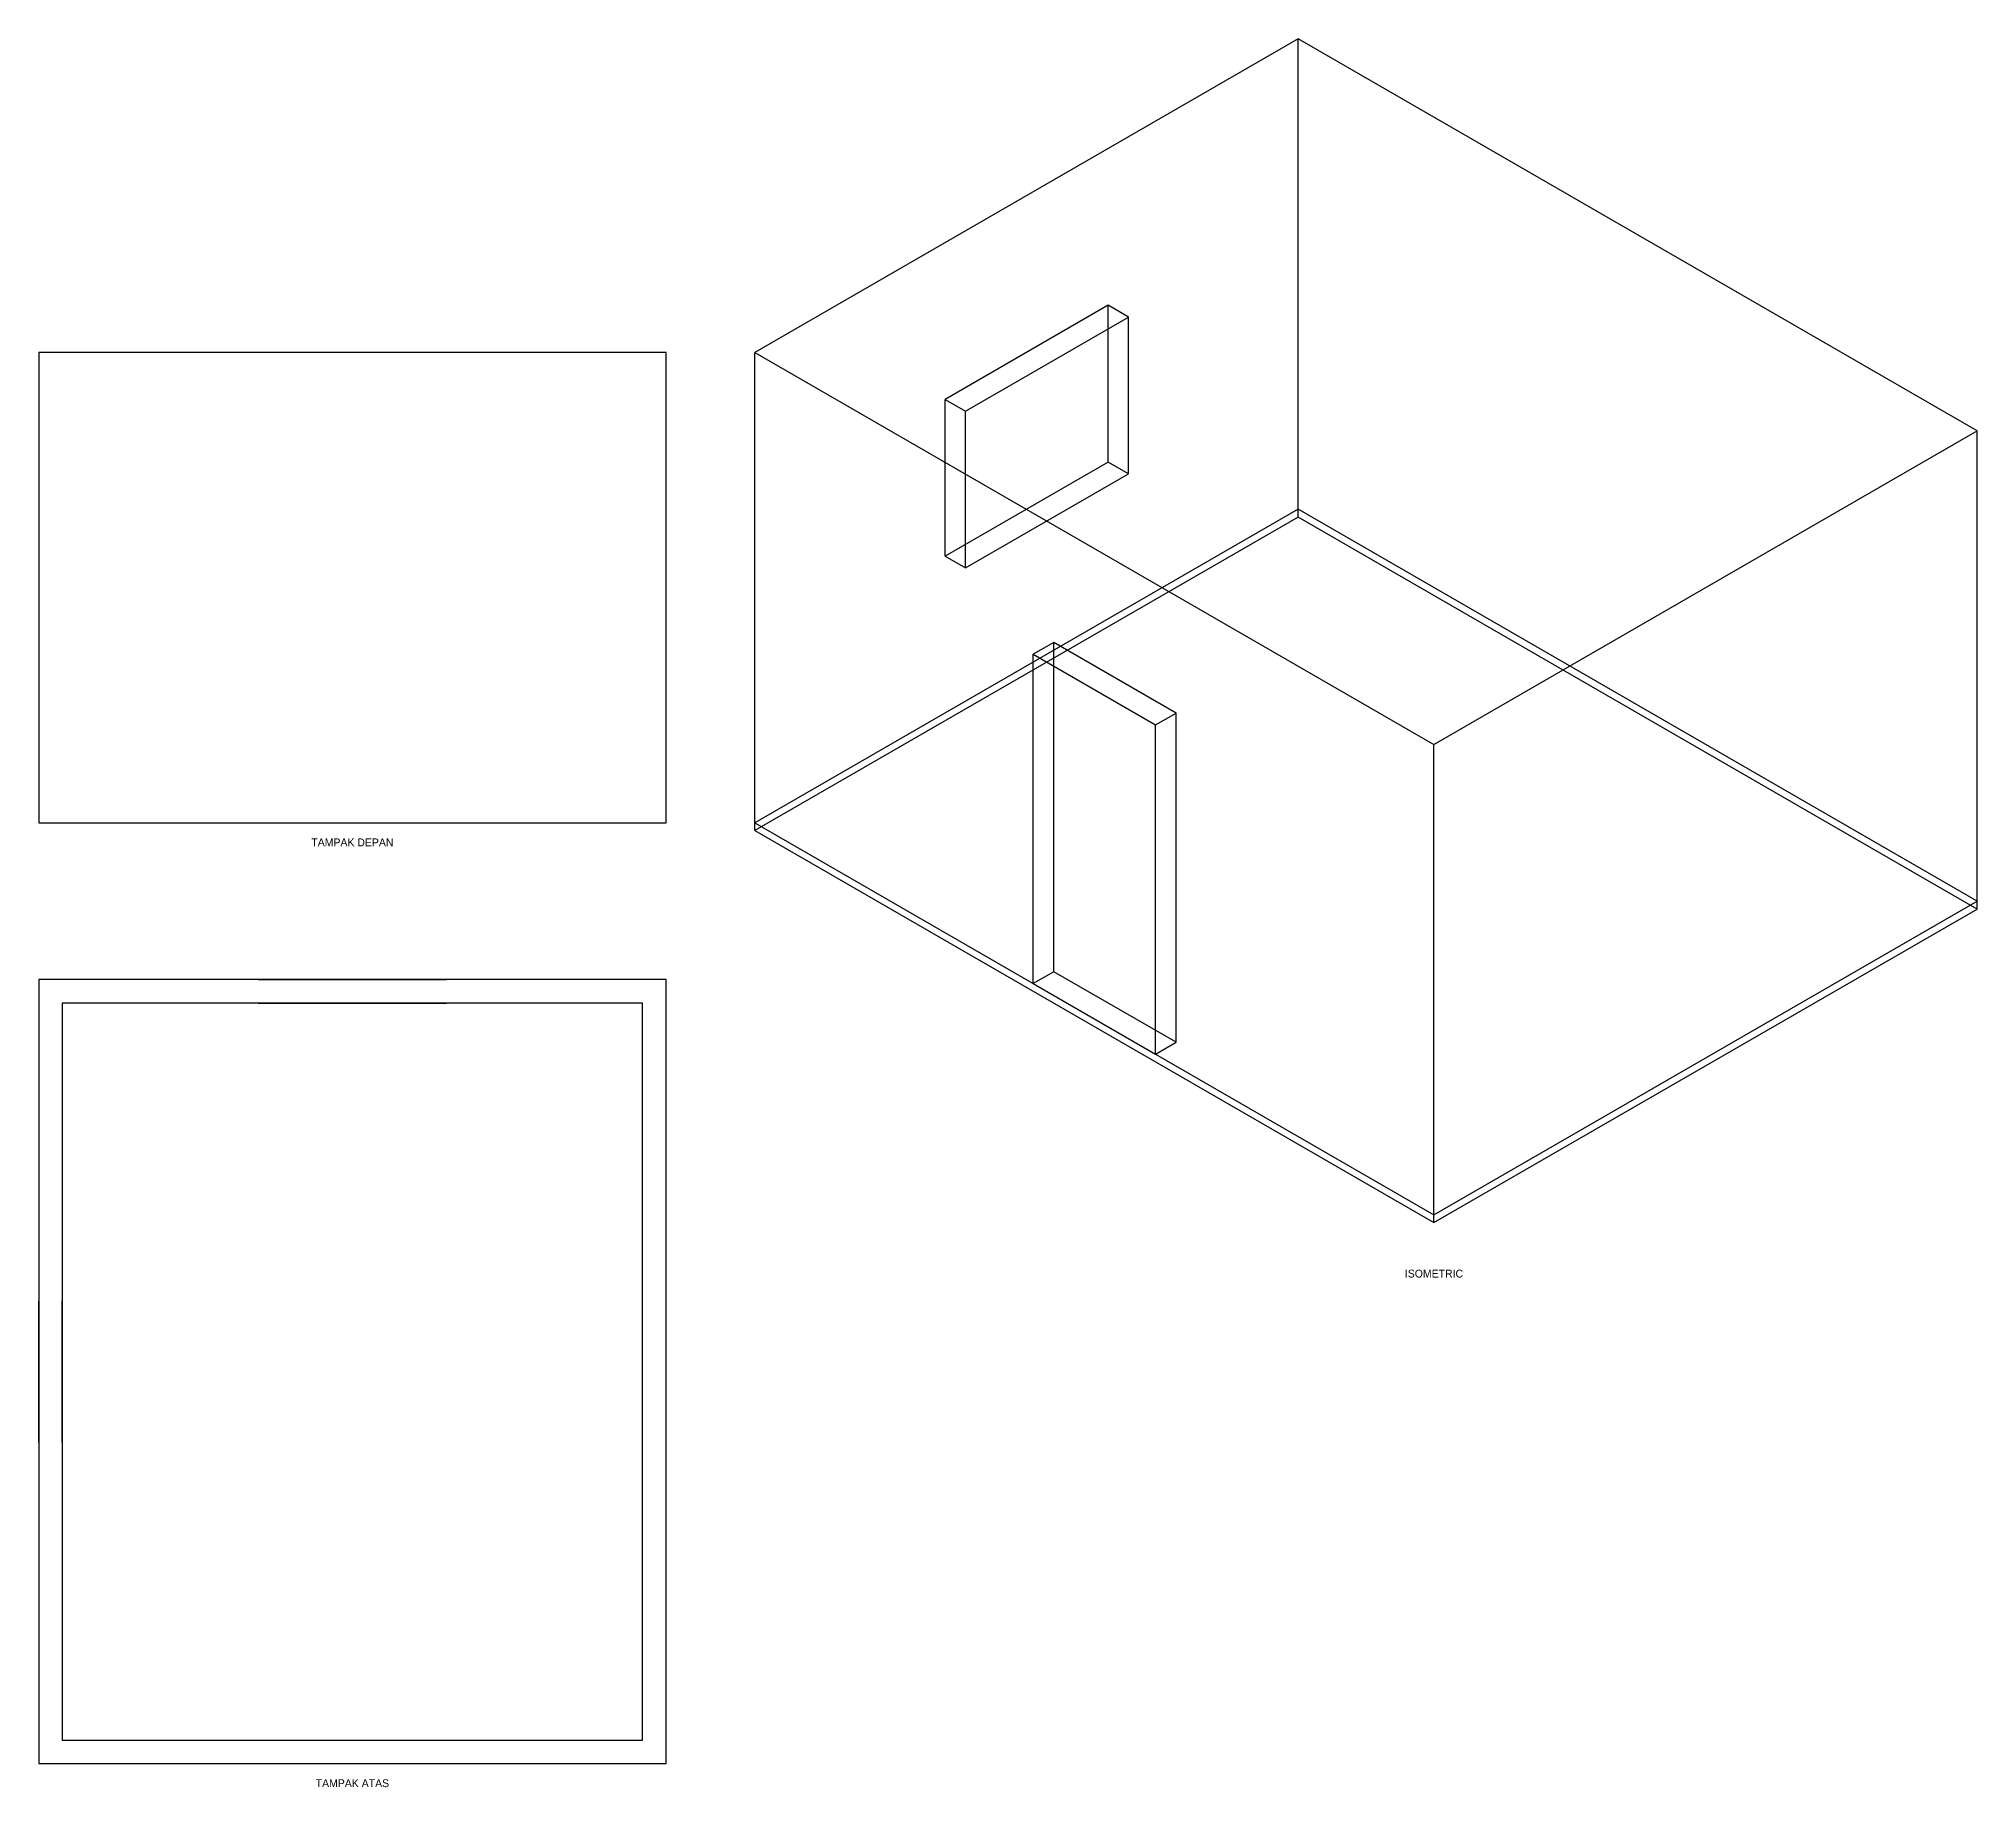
# Model space of a CAD drawing. Header units: metres. Extents: x 0 to 1236, y -15 to 1100.
import ezdxf
from ezdxf.enums import TextEntityAlignment as Align

# ---------------------------------------------------------------- set-up
doc = ezdxf.new("R2010")
doc.units = ezdxf.units.M

msp = doc.modelspace()

# ---------------------------------------------------------------- linework, layer by layer
at = {"color": 4}
for p, q in [((803.1, 800), (803.1, 1100)), ((456.7, 600), (456.7, 900)), ((1236.1, 550), (1236.1, 850)), ((889.7, 350), (889.7, 650))]:
    msp.add_line(p, q, dxfattribs=at)
at = {"color": 2}
for p, q in [((681.9, 830), (681.9, 930)), ((694.9, 822.5), (694.9, 922.5)), ((577.9, 770), (577.9, 870)), ((590.9, 762.5), (590.9, 862.5))]:
    msp.add_line(p, q, dxfattribs=at)
at = {"color": 8}
for p, q in [((803.1, 795), (803.1, 800)), ((456.7, 595), (456.7, 600)), ((1236.1, 545), (1236.1, 550)), ((889.7, 345), (889.7, 350))]:
    msp.add_line(p, q, dxfattribs=at)
at = {"color": 3}
for p, q in [((634.2, 497.5), (634.2, 707.5)), ((647.2, 505), (647.2, 715)), ((725.2, 460), (725.2, 670)), ((712.2, 452.5), (712.2, 662.5))]:
    msp.add_line(p, q, dxfattribs=at)
at = {"color": 2, "lineweight": 30}
for p, q in [((140, 500), (260, 500)), ((140, 485), (260, 485))]:
    msp.add_line(p, q, dxfattribs=at)
at = {"color": 3, "lineweight": 30}
for p, q in [((0, 205), (0, 295)), ((15, 205), (15, 295))]:
    msp.add_line(p, q, dxfattribs=at)
at = {"color": 4}
for points in [[(889.7, 650), (1236.1, 850), (803.1, 1100), (456.7, 900)], [(889.7, 350), (1236.1, 550), (803.1, 800), (456.7, 600)]]:
    msp.add_lwpolyline(points, close=True, dxfattribs=at)
at = {"color": 2}
for points in [[(590.9, 862.5), (694.9, 922.5), (681.9, 930), (577.9, 870)], [(590.9, 762.5), (694.9, 822.5), (681.9, 830), (577.9, 770)]]:
    msp.add_lwpolyline(points, close=True, dxfattribs=at)
at = {"color": 5}
msp.add_lwpolyline([(0, 600), (400, 600), (400, 900), (0, 900)], close=True, dxfattribs=at)
at = {"color": 8}
for points in [[(889.7, 350), (1236.1, 550), (803.1, 800), (456.7, 600)], [(889.7, 345), (1236.1, 545), (803.1, 795), (456.7, 595)]]:
    msp.add_lwpolyline(points, close=True, dxfattribs=at)
at = {"color": 3}
for points in [[(712.2, 662.5), (725.2, 670), (647.2, 715), (634.2, 707.5)], [(712.2, 452.5), (725.2, 460), (647.2, 505), (634.2, 497.5)]]:
    msp.add_lwpolyline(points, close=True, dxfattribs=at)
at = {"color": 1}
for points in [[(0, 0), (400, 0), (400, 500), (0, 500)], [(15, 15), (385, 15), (385, 485), (15, 485)]]:
    msp.add_lwpolyline(points, close=True, dxfattribs=at)

# ---------------------------------------------------------------- texts
for s, p in [('TAMPAK DEPAN', (200, 585)), ('ISOMETRIC', (889.7, 310)), ('TAMPAK ATAS', (200, -15))]:
    msp.add_text(s, height=5).set_placement(p, align=Align.CENTER)

doc.saveas('drawing.dxf')
